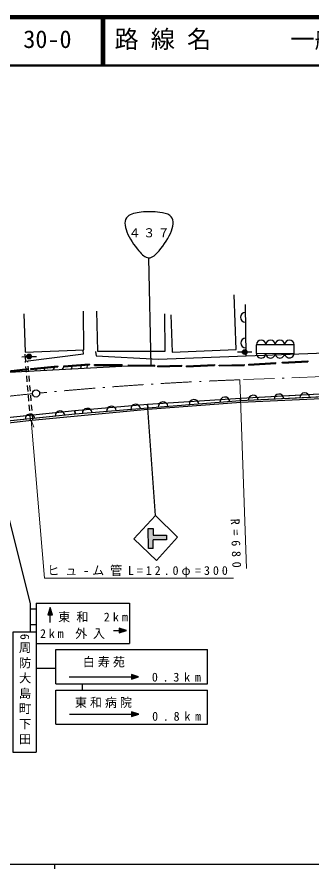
# Model space of a CAD drawing. Units: millimetres, scale not verified. Extents: x 40000 to 680000, y 20000 to 380000.
# Drawn here: x 160229 to 221202, y 204000 to 380000 of the extents above; entities that cross this region are included whole.
import ezdxf
from ezdxf.enums import TextEntityAlignment as Align

# ---------------------------------------------------------------- set-up
doc = ezdxf.new("R2010")
doc.units = ezdxf.units.MM
doc.header["$LTSCALE"] = 1000
doc.linetypes.add('USER1', pattern=[2, 1.2, -0.8])
doc.linetypes.add('USER3', pattern=[10, 6.4, -1.6, 0.4, -1.6])
for name, color, linetype, lineweight in [('M-BGD', 7, 'Continuous', 25), ('M-BMK', 2, 'USER3', 13), ('M-BMK-OTRS', 5, 'Continuous', 25), ('M-BMK-SRVR', 3, 'Continuous', 25), ('M-STR-HTXT', 7, 'Continuous', 13), ('M-STR-STR3', 7, 'Continuous', 25), ('M-STR-STRC', 7, 'Continuous', 25), ('M-TTL', 2, 'Continuous', 140), ('M-TTL-BAND', 7, 'Continuous', 25), ('M-TTL-LINE', 7, 'Continuous', 50)]:
    doc.layers.add(name, color=color, linetype=linetype, lineweight=lineweight)
doc.layers.add('M-TTL-TXT', color=7, linetype='Continuous')
doc.styles.add('@ＭＳ ゴシック', font='')
doc.styles.add('ＭＳ ゴシック', font='')
doc.styles.get('@ＭＳ ゴシック').set_extended_font_data('@MS Gothic')
doc.styles.get('ＭＳ ゴシック').set_extended_font_data('MS Gothic')

# ---------------------------------------------------------------- blocks, each defined once
blk = doc.blocks.new('MARK1197C15L15W1')
at = {"color": 7, "linetype": 'Continuous', "lineweight": 25}
for points in [[(0, 0), (-0.032, -0.1), (0.032, -0.1)], [(0, -0.012), (-0.026, -0.096), (0.026, -0.096)], [(0, -0.024), (-0.02, -0.092), (0.02, -0.092)], [(0, -0.036), (-0.014, -0.088), (0.014, -0.088)], [(0, -0.048), (-0.008, -0.084), (0.008, -0.084)], [(0, -0.064), (-0.002, -0.08), (0.002, -0.08)]]:
    blk.add_lwpolyline(points, close=True, dxfattribs=at)
blk = doc.blocks.new('MARK5C10L10W1')
at = {"color": 3, "linetype": 'Continuous', "lineweight": 25}
blk.add_circle((0, 0), 0.05, dxfattribs=at)
blk = doc.blocks.new('MARK28C15L16W1')
at = {"color": 7, "linetype": 'Continuous', "lineweight": 13}
blk.add_line((0, 0), (0.014, -0.05), dxfattribs=at)
blk = doc.blocks.new('MARK1221C15L14W1')
at = {"color": 7, "linetype": 'Continuous', "lineweight": 25}
blk.add_arc((0, 0), 0.05, 270, 90, dxfattribs=at)
blk = doc.blocks.new('MARK1553C15L14W1')
at = {"color": 7, "linetype": 'Continuous', "lineweight": 25}
blk.add_arc((0, 0), 0.05, 270, 90, dxfattribs=at)
blk = doc.blocks.new('MARK1192C15L7W1')
at = {"color": 7, "linetype": 'Continuous', "lineweight": 25}
for radius in [0.05, 0.044, 0.038, 0.032, 0.026, 0.02, 0.014, 0.008, 0.002]:
    blk.add_circle((0, 0), radius, dxfattribs=at)

msp = doc.modelspace()

# ---------------------------------------------------------------- hatches: boundary and pattern name
at = {"layer": 'M-STR-STRC'}
msp.add_hatch(color=256, dxfattribs=at).paths.add_polyline_path([(187410, 270221), (188369, 270237), (188350, 271976), (191151, 271998), (191151, 272980), (188354, 272961), (188373, 274322), (187372, 274341)])

# ---------------------------------------------------------------- linework, layer by layer
at = {"layer": 'M-BGD'}
for p, q in [((209705, 310508), (209706, 312292)), ((217505, 310550), (217506, 312288)), ((162223, 309824), (161228, 309728)), ((161850, 310346), (161973, 308880)), ((163221, 309882), (164221, 309901)), ((173948, 310439), (173932, 311087)), ((176434, 310936), (176597, 310041)), ((206803, 310774), (205803, 310756)), ((207802, 310807), (208801, 310855))]:
    msp.add_line(p, q, dxfattribs=at)
at = {"layer": 'M-BGD', "linetype": 'USER1'}
for p, q in [((163028, 296678), (161969, 308880)), ((163525, 296729), (162466, 308944))]:
    msp.add_line(p, q, dxfattribs=at)
at = {"layer": 'M-BGD'}
for points in [[(192057, 318479), (192322, 310794), (205559, 311331), (205135, 322620)], [(161626, 318691), (161891, 310741), (174070, 311218), (173964, 319221)], [(176634, 319221), (176846, 310953), (190838, 311006), (190785, 318691)]]:
    msp.add_lwpolyline(points, dxfattribs=at)
at = {"layer": 'M-BMK'}
msp.add_line((263429, 307322), (206320, 305059), dxfattribs=at)
for start, end in [(92.03598, 95.53403), (95.6604, 98.94031)]:
    msp.add_arc((230478, -374511), 680000, start, end, dxfattribs=at)
at = {"layer": 'M-BMK-OTRS'}
msp.add_line((161973, 308880), (173948, 310439), dxfattribs=at)
for points in [[(176597, 310041), (189489, 309288), (227589, 310773)], [(135829, 293641), (163285, 296707), (187284, 298998), (206501, 300458), (227701, 301375), (261389, 302703)]]:
    msp.add_lwpolyline(points, dxfattribs=at)
at = {"layer": 'M-STR-HTXT'}
msp.add_line((207641, 266039), (206320, 305059), dxfattribs=at)
msp.add_lwpolyline([(163176, 296696), (165929, 264051), (205004, 264051)], dxfattribs=at)
at = {"layer": 'M-STR-STR3'}
for p, q in [((207410, 320647), (207510, 309991)), ((217506, 312288), (209706, 312292)), ((209705, 310508), (217505, 310550)), ((169880, 307917), (175172, 308365)), ((169897, 307718), (175189, 308166)), ((175172, 308365), (175189, 308166)), ((176235, 308187), (181975, 308187)), ((176235, 307987), (176235, 308187)), ((181975, 307987), (181975, 308187)), ((183174, 308127), (183171, 307927)), ((183174, 308127), (188734, 308067)), ((189335, 307962), (194291, 308073)), ((194296, 307873), (194291, 308073)), ((195236, 307944), (201061, 308203)), ((195245, 307744), (201070, 308003)), ((201061, 308203), (201070, 308003)), ((201998, 308110), (207176, 308240)), ((202003, 307910), (201998, 308110)), ((202003, 307910), (207181, 308040)), ((207176, 308240), (207181, 308040)), ((208131, 308271), (213736, 308617)), ((208143, 308071), (208131, 308271)), ((208143, 308071), (213749, 308418)), ((213749, 308418), (213736, 308617)), ((215067, 308704), (220325, 308993)), ((215078, 308504), (215067, 308704)), ((215078, 308504), (220336, 308793)), ((220325, 308993), (220336, 308793)), ((157286, 306768), (162528, 307400)), ((157309, 306570), (162552, 307201)), ((162528, 307400), (162552, 307201)), ((163060, 307378), (168621, 307947)), ((163080, 307180), (163060, 307378)), ((163080, 307180), (168641, 307748)), ((168621, 307947), (168641, 307748)), ((169897, 307718), (169880, 307917)), ((176235, 307987), (181975, 307987)), ((189340, 307763), (189335, 307962)), ((189340, 307763), (194296, 307873)), ((195245, 307744), (195236, 307944)), ((187213, 299990), (206473, 301275)), ((227700, 301744), (206384, 300744)), ((206473, 301275), (227666, 302456)), ((172195, 298706), (187213, 299990)), ((187244, 299227), (172239, 297953)), ((206384, 300744), (187244, 299227)), ((153506, 296782), (172195, 298706)), ((172239, 297953), (153571, 296001))]:
    msp.add_line(p, q, dxfattribs=at)
msp.add_lwpolyline([(183171, 307927), (188732, 307867), (188734, 308067)], dxfattribs=at)
for points in [[(206384, 300744), (187244, 299227), (187213, 299990), (206473, 301275)], [(227700, 301744), (206384, 300744), (206473, 301275), (227666, 302456)], [(187244, 299227), (172239, 297953), (172195, 298706), (187213, 299990)], [(172239, 297953), (153571, 296001), (153506, 296782), (172195, 298706)]]:
    msp.add_lwpolyline(points, close=True, dxfattribs=at)
at = {"layer": 'M-STR-STRC'}
for p, q in [((187950, 307939), (187462, 330263)), ((173470, 308020), (173333, 307411)), ((174753, 308129), (174627, 307479)), ((157309, 306570), (183171, 307927)), ((164263, 307300), (164061, 306924)), ((166007, 307478), (165821, 307016)), ((167988, 307681), (167644, 307112)), ((169897, 307718), (169518, 307210)), ((171653, 307866), (171449, 307312)), ((188369, 270237), (188350, 271976)), ((188369, 270237), (187410, 270221)), ((164161, 258918), (164161, 228144)), ((164161, 257672), (162959, 257672)), ((167101, 254921), (167101, 258007)), ((164161, 254416), (162959, 254416)), ((180146, 253282), (182861, 253282)), ((164161, 250591), (183454, 250591)), ((168249, 242270), (168250, 249319)), ((168250, 249319), (199633, 249316)), ((168250, 245403), (164161, 245403)), ((170998, 243719), (185371, 243719)), ((173687, 242269), (173687, 240969)), ((168249, 233920), (168249, 240970)), ((168249, 240970), (199632, 240967)), ((171052, 236009), (185425, 236009))]:
    msp.add_line(p, q, dxfattribs=at)
for points in [[(188841, 277033), (184347, 272176), (189091, 267750), (193379, 272541), (188841, 277033), (187244, 299227)], [(153571, 296001), (162959, 258742), (162959, 252911)], [(187410, 270221), (187372, 274341), (188373, 274322), (188354, 272961), (191151, 272980), (191151, 271998), (188350, 271976)], [(164161, 258918), (183454, 258918), (183454, 250591)], [(164161, 252913), (159351, 252913), (159351, 228144), (164161, 228144)], [(168249, 242270), (199632, 242267), (199633, 249316)], [(168249, 233920), (199632, 233918), (199632, 240967)]]:
    msp.add_lwpolyline(points, dxfattribs=at)
msp.add_open_spline([(187462, 330263), (186750, 330261), (186083, 330919), (185428, 331699), (183428, 334028), (181559, 337391), (183102, 338777), (183708, 339339), (184840, 339539), (185889, 339666), (187256, 339846), (188418, 339822), (189770, 339615), (190522, 339509), (191307, 339371), (191805, 339016), (193591, 337776), (191666, 334150), (189599, 331733), (188907, 330908), (188202, 330230), (187462, 330263)], degree=3, knots=[0, 0, 0, 0, 1, 1, 1, 2, 2, 2, 3, 3, 3, 4, 4, 4, 5, 5, 5, 6, 6, 6, 7, 7, 7, 7], dxfattribs=at)
at = {"layer": 'M-TTL'}
msp.add_line((680000, 380000), (40000, 380000), dxfattribs=at)
at = {"layer": 'M-TTL-BAND'}
for p, q in [((40000, 205000), (579000, 205000)), ((168000, 205000), (168000, 204000))]:
    msp.add_line(p, q, dxfattribs=at)
at = {"layer": 'M-TTL-LINE'}
for p, q in [((177750, 380000), (177750, 370000)), ((178250, 380000), (178250, 370000)), ((40000, 370000), (680000, 370000))]:
    msp.add_line(p, q, dxfattribs=at)

# ---------------------------------------------------------------- block references
at = {"layer": 'M-BGD', "xscale": 10000, "yscale": 10000}
for p in [(162721, 309873), (207303, 310783)]:
    msp.add_blockref('MARK1192C15L7W1', p, dxfattribs=at)
at = {"layer": 'M-BMK-SRVR', "xscale": 15000, "yscale": 15000}
msp.add_blockref('MARK5C10L10W1', (164155, 302247), dxfattribs=at)
at = {"layer": 'M-STR-HTXT', "xscale": 30000, "yscale": 30000, "rotation": 4.82077}
msp.add_blockref('MARK28C15L16W1', (163176, 296696), dxfattribs=at)
at = {"layer": 'M-STR-STR3'}
for name, p, xscale, yscale, rotation in [('MARK1221C15L14W1', (207435, 317983), 20000, 20000, 180.53949), ('MARK1221C15L14W1', (207485, 312655), 20000, 20000, 180.53949), ('MARK1553C15L14W1', (210681, 312291), 19500, 19500, 89.96971), ('MARK1553C15L14W1', (212631, 312290), 19500, 19500, 89.96971), ('MARK1553C15L14W1', (214581, 312289), 19499, 19499, 89.96971), ('MARK1553C15L14W1', (216531, 312288), 19500, 19500, 89.96971), ('MARK1553C15L14W1', (210680, 310513), 19500, 19500, 270.3053), ('MARK1553C15L14W1', (212630, 310524), 19500, 19500, 270.3053), ('MARK1553C15L14W1', (214580, 310534), 19500, 19500, 270.3053), ('MARK1553C15L14W1', (216530, 310545), 19500, 19500, 270.3053), ('MARK1221C15L14W1', (196814, 299985), 20000, 20000, 94.52968), ('MARK1221C15L14W1', (203194, 300491), 20000, 20000, 94.52968), ('MARK1221C15L14W1', (209049, 300869), 20000, 20000, 92.68738), ('MARK1221C15L14W1', (214378, 301119), 20000, 20000, 92.68738), ('MARK1221C15L14W1', (219707, 301369), 20000, 20000, 92.68738), ('MARK1221C15L14W1', (174740, 298165), 20000, 20000, 94.85555), ('MARK1221C15L14W1', (179742, 298590), 20000, 20000, 94.85555), ('MARK1221C15L14W1', (184744, 299015), 20000, 20000, 94.85555), ('MARK1221C15L14W1', (190434, 299480), 20000, 20000, 94.52968), ('MARK1221C15L14W1', (162905, 296977), 20000, 20000, 95.96871), ('MARK1221C15L14W1', (169128, 297627), 20000, 20000, 95.96871)]:
    msp.add_blockref(name, p, dxfattribs=dict(at, xscale=xscale, yscale=yscale, rotation=rotation))
at = {"layer": 'M-STR-STRC', "xscale": 15000, "yscale": 15000}
msp.add_blockref('MARK1197C15L15W1', (167101, 258007), dxfattribs=at)
at = {"layer": 'M-STR-STRC', "xscale": 15000, "yscale": 15000, "rotation": 270}
for p in [(182861, 253282), (185371, 243719), (185425, 236009)]:
    msp.add_blockref('MARK1197C15L15W1', p, dxfattribs=at)

# ---------------------------------------------------------------- texts
at = {"layer": 'M-STR-HTXT', "insert": (204365, 276324), "char_height": 1833, "attachment_point": 7, "rotation": 272.1, "style": 'ＭＳ ゴシック'}
msp.add_mtext('\\T1.78;R=680', dxfattribs=at)
at = {"layer": 'M-STR-HTXT', "insert": (166500, 264242), "char_height": 1833, "attachment_point": 7, "style": 'ＭＳ ゴシック'}
msp.add_mtext('\\T1.48;ヒュ-ム管L=12.0φ=300', dxfattribs=at)
at = {"layer": 'M-STR-STRC', "char_height": 1833, "attachment_point": 7, "style": 'ＭＳ ゴシック'}
for s, insert in [('\\T1.2;４３７', (183294, 334454)), ('\\T1.51;東和\\~2km', (168724, 254924)), ('\\T1.46;2km\\~外入', (164973, 251509)), ('\\T1.24;白寿苑', (173821, 245619)), ('\\T1.78;0.3km', (188101, 242687)), ('\\T1.24;東和病院', (172193, 237257)), ('\\T1.78;0.8km', (188156, 234597))]:
    msp.add_mtext(s, dxfattribs=dict(at, insert=insert))
at = {"layer": 'M-STR-STRC', "insert": (160702, 252585), "char_height": 1833, "attachment_point": 7, "rotation": 270, "style": '@ＭＳ ゴシック'}
msp.add_mtext('\\T1.26;6周防大島町下田', dxfattribs=at)
at = {"layer": 'M-TTL-TXT', "style": 'ＭＳ ゴシック'}
for s, p in [('30-0', (161521, 372500)), ('路 線 名', (180380, 372500)), ('一般国道437号', (216734, 372500))]:
    msp.add_text(s, height=3666, dxfattribs=at).set_placement(p, align=Align.BOTTOM_LEFT)

doc.saveas('drawing.dxf')
